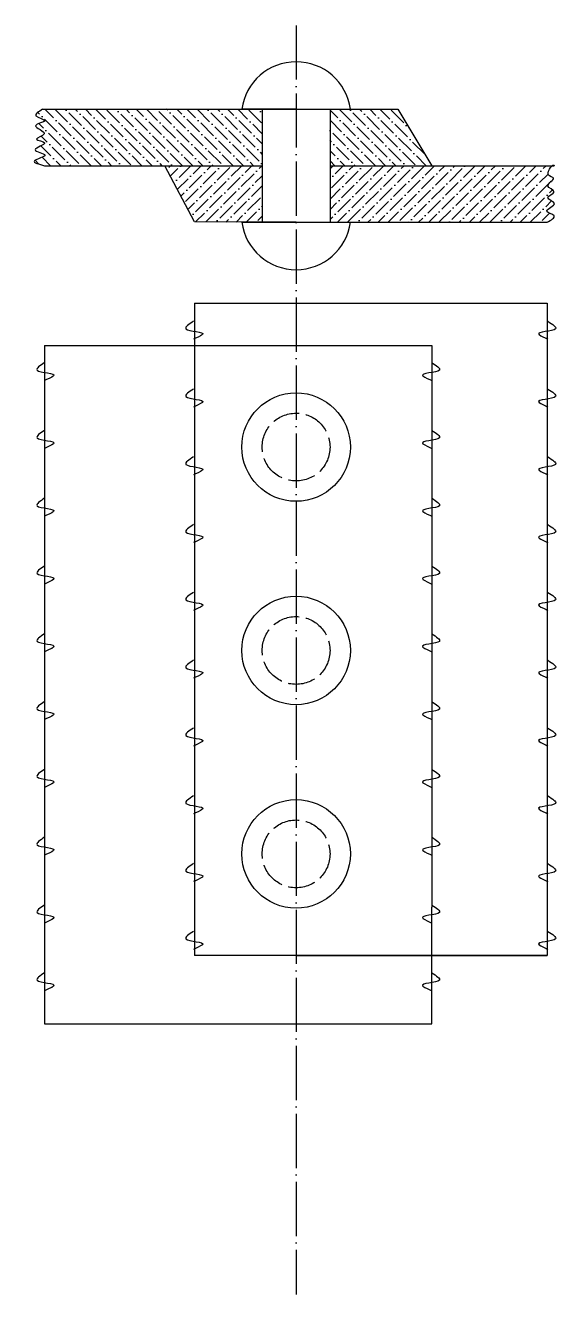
# Model space of a CAD drawing. Header units: millimetres. Extents: x 3631 to 3868, y 1229 to 1790.
import ezdxf

# ---------------------------------------------------------------- set-up
doc = ezdxf.new("R2010")
doc.units = ezdxf.units.MM
doc.linetypes.add('ACAD_ISO02W100', pattern=[15, 12, -3])
doc.linetypes.add('ACAD_ISO04W100', pattern=[30, 24, -3, 0, -3])

msp = doc.modelspace()

# ---------------------------------------------------------------- hatches: boundary and pattern name
h = msp.add_hatch()
h.set_pattern_fill('ANSI36', color=256, angle=90)
h.set_pattern_definition([(135, (0, 0), (-6.173926083235044, 1.683798022700467), [7.9375, -1.5875, 0, -1.5875])])
edge = h.paths.add_edge_path()
edge.add_line((3735.479131056862, 1753.312149134509), (3638.326711982369, 1753.312149134509))
edge.add_spline(control_points=[(3638.326711982369, 1753.312149134509), (3636.588820397168, 1752.258557616021), (3632.939766534806, 1750.046329745981), (3643.063164469344, 1748.158663667406), (3631.111214399292, 1746.26685656195), (3642.890793018243, 1742.486241441749), (3632.365527759578, 1739.909002201888), (3643.10934174889, 1738.559619950575), (3630.739677130903, 1735.137014248483), (3643.637492960447, 1733.034004145513), (3631.337366575853, 1730.453432076596), (3636.656400204515, 1729.010745729527), (3639.232052763593, 1728.312149134509)], knot_values=[0, 0, 0, 0, 4.125137638674199, 8.661558385672038, 13.35778481069326, 18.60606307979522, 22.77311659114192, 26.74352121125871, 31.92020756715447, 36.86118375446647, 42.20675117670799, 47.22549412987238, 47.22549412987238, 47.22549412987238, 47.22549412987238], degree=3, periodic=0)
edge.add_line((3639.232052763593, 1728.312149134509), (3735.479131056862, 1728.312149134509))
edge.add_line((3735.479131056862, 1728.312149134509), (3735.479131056862, 1753.312149134509))
h.paths.add_polyline_path([(3795.479131056862, 1753.312149134509), (3765.479131056862, 1753.312149134509), (3765.479131056862, 1728.312149134509), (3810.521091144619, 1728.312149134509)])
h = msp.add_hatch()
h.set_pattern_fill('ANSI36', color=256)
h.set_pattern_definition([(45, (0, 0), (1.683798022700467, 6.173926083235044), [7.9375, -1.5875, 0, -1.5875])])
edge = h.paths.add_edge_path()
edge.add_spline(control_points=[(3863.743944195813, 1728.312149134509), (3862.855124127898, 1727.504081274932), (3860.458431858057, 1723.580711609348), (3866.747497434644, 1723.04349457941), (3858.987788674544, 1719.294337601941), (3867.253309887362, 1716.828190280965), (3859.105492035369, 1714.10082409415), (3867.924279298735, 1711.587259891415), (3858.461294220917, 1708.324262777742), (3866.801181174679, 1706.237001297646), (3863.326774038537, 1704.3179047151), (3861.505914995694, 1703.312149134509)], knot_values=[0, 0, 0, 0, 3.094524223547825, 5.981434640816708, 10.14365968567957, 14.01611772610474, 17.76186268753648, 21.64319252390662, 26.29014315334113, 30.08943235390431, 34.27314501715232, 34.27314501715232, 34.27314501715232, 34.27314501715232], degree=3, periodic=0)
edge.add_spline(control_points=[(3864.566396160342, 1728.312149134509), (3864.55587387756, 1728.817735566213), (3864.195152052936, 1728.722363283011), (3863.743944195813, 1728.312149134509)], knot_values=[34.27314501715232, 34.27314501715232, 34.27314501715232, 34.27314501715264, 35.84407449335175, 35.84407449335175, 35.84407449335175, 35.84407449335175], degree=3, periodic=0)
edge.add_line((3863.743944195813, 1728.312149134509), (3765.479131056862, 1728.312149134509))
edge.add_line((3765.479131056862, 1728.312149134509), (3765.479131056862, 1703.312149134509))
edge.add_line((3765.479131056862, 1703.312149134509), (3861.505914995695, 1703.312149134509))
h.paths.add_polyline_path([(3735.479131056862, 1728.312149134509), (3692.376919479582, 1728.312149134509), (3705.479268602397, 1703.423410445475), (3735.479131056862, 1703.349236351524)])

# ---------------------------------------------------------------- linework, layer by layer
at = {"linetype": 'ACAD_ISO04W100'}
msp.add_line((3750.479131056862, 1790.416261759415), (3750.479131056862, 1228.804406673237), dxfattribs=at)
for p, q in [((3638.326711982368, 1753.312149134509), (3795.479131056862, 1753.312149134509)), ((3750.479131056862, 1753.312149134509), (3726.479131056862, 1753.312149134509)), ((3726.479131056862, 1753.312149134509), (3774.479131056862, 1753.312149134509)), ((3735.479131056862, 1753.312149134509), (3735.479131056862, 1703.31214913451)), ((3750.479131056862, 1753.312149134509), (3795.479131056862, 1753.312149134509)), ((3765.479131056862, 1753.312149134509), (3765.479131056862, 1703.31214913451)), ((3795.479131056862, 1753.312149134509), (3810.521091144619, 1728.312149134509)), ((3639.232052763592, 1728.312149134509), (3735.479131056862, 1728.312149134509)), ((3705.479268602397, 1703.423410445475), (3692.376919479582, 1728.312149134509)), ((3765.479131056862, 1728.312149134509), (3864.566396160342, 1728.312149134509)), ((3750.479131056862, 1703.31214913451), (3705.479268602397, 1703.423410445475)), ((3726.479131056863, 1703.312149134509), (3861.505914995695, 1703.312149134509))]:
    msp.add_line(p, q)
at = {"color": 146, "true_color": 0x105689}
for p, q in [((3705.479268602398, 1667.524735396893), (3705.479268602398, 1378.828044495813)), ((3705.479268602397, 1667.524735396893), (3861.505914995694, 1667.524735396893)), ((3861.505914995695, 1667.524735396893), (3861.505914995694, 1378.828044495812)), ((3861.505914995694, 1378.828044495812), (3705.479268602397, 1378.828044495813)), ((3750.479131056954, 1378.828044495813), (3861.505914995694, 1378.828044495812))]:
    msp.add_line(p, q, dxfattribs=at)
at = {"color": 2, "true_color": 0xf1eb1f}
for p, q in [((3639.232052763592, 1648.828044495812), (3639.232052763593, 1348.594251902953)), ((3639.232052763593, 1648.828044495813), (3810.521091144619, 1648.828044495813)), ((3810.521091144619, 1648.828044495813), (3810.521091144619, 1400.195143277668)), ((3810.52109114462, 1348.594251902953), (3810.521091144619, 1400.195143277668)), ((3639.232052763593, 1348.594251902953), (3810.52109114462, 1348.594251902953))]:
    msp.add_line(p, q, dxfattribs=at)
for centre in [(3750.479131056954, 1603.828044495813), (3750.479131056954, 1513.828044495813), (3750.479131056954, 1423.828044495813)]:
    msp.add_circle(centre, 24)
at = {"linetype": 'ACAD_ISO02W100'}
for centre in [(3750.479131056954, 1603.828044495813), (3750.479131056954, 1513.828044495813), (3750.479131056954, 1423.828044495813)]:
    msp.add_circle(centre, 15, dxfattribs=at)
for centre, start, end in [((3750.479131056862, 1750.097863420223), 7.628149668580862, 172.3718503314191), ((3750.479131056863, 1706.526434848795), 187.6281496685954, 352.3718503314304)]:
    msp.add_arc(centre, 24.21428571428572, start, end)
for points in [[(3638.326711982369, 1753.312149134509), (3635.429646867469, 1750.375522794976), (3639.413127266092, 1748.205039644252), (3635.24857236497, 1746.034550042664), (3639.050978261093, 1742.417073824214), (3635.610705504332, 1740.065721378171), (3639.232052763593, 1738.437852564264), (3635.067513728107, 1735.363003584358), (3639.413127266092, 1733.011644687452), (3634.705380588744, 1730.479410044365), (3639.232052763593, 1728.312149134509)], [(3861.505914995694, 1703.312149134509), (3864.566396160342, 1706.164675504143), (3861.461396021365, 1708.354098388481), (3864.749041360792, 1711.638232714989), (3861.826686422271, 1714.192555112808), (3864.566396160342, 1716.74688396149), (3861.826686422271, 1719.48365611605), (3864.383750959889, 1722.767790442557), (3862.009331622725, 1724.409857605811), (3864.566396160341, 1728.312149134509), (3864.566396160342, 1728.241347653403)]]:
    msp.add_spline(points, degree=3)
at = {"color": 242, "true_color": 0xcd2027}
for points in [[(3705.088889760459, 1659.498220466098), (3703.125107185759, 1658.218188235444), (3697.9391349617, 1654.837869212559), (3714.051000314707, 1655.078991811553), (3705.852538929964, 1652.0117150683), (3705.08888976046, 1651.536821816597)], [(3861.896293837633, 1659.498220466098), (3863.860076412333, 1658.218188235444), (3869.046048636392, 1654.837869212559), (3852.934183283385, 1655.078991811553), (3861.132644668127, 1652.0117150683), (3861.896293837631, 1651.536821816597)], [(3639.232052763592, 1641.19806168278), (3637.268270188892, 1639.918029452127), (3632.082297964833, 1636.537710429242), (3648.19416331784, 1636.778833028235), (3639.995701933097, 1633.711556284983), (3639.232052763593, 1633.23666303328)], [(3810.52109114462, 1641.19806168278), (3812.484873719321, 1639.918029452127), (3817.670845943379, 1636.537710429242), (3801.558980590372, 1636.778833028235), (3809.757441975115, 1633.711556284983), (3810.521091144619, 1633.23666303328)], [(3705.088889760459, 1629.498220466098), (3703.125107185759, 1628.218188235444), (3697.9391349617, 1624.837869212559), (3714.051000314707, 1625.078991811553), (3705.852538929964, 1622.0117150683), (3705.08888976046, 1621.536821816597)], [(3861.896293837633, 1629.498220466098), (3863.860076412333, 1628.218188235444), (3869.046048636392, 1624.837869212559), (3852.934183283385, 1625.078991811553), (3861.132644668127, 1622.0117150683), (3861.896293837631, 1621.536821816597)], [(3639.232052763592, 1611.19806168278), (3637.268270188892, 1609.918029452127), (3632.082297964833, 1606.537710429242), (3648.19416331784, 1606.778833028235), (3639.995701933097, 1603.711556284983), (3639.232052763593, 1603.23666303328)], [(3810.52109114462, 1611.19806168278), (3812.484873719321, 1609.918029452127), (3817.670845943379, 1606.537710429242), (3801.558980590372, 1606.778833028235), (3809.757441975115, 1603.711556284983), (3810.521091144619, 1603.23666303328)], [(3705.088889760459, 1599.498220466098), (3703.125107185759, 1598.218188235444), (3697.9391349617, 1594.837869212559), (3714.051000314707, 1595.078991811553), (3705.852538929964, 1592.0117150683), (3705.08888976046, 1591.536821816597)], [(3861.896293837633, 1599.498220466098), (3863.860076412333, 1598.218188235444), (3869.046048636392, 1594.837869212559), (3852.934183283385, 1595.078991811553), (3861.132644668127, 1592.0117150683), (3861.896293837631, 1591.536821816597)], [(3639.232052763592, 1581.19806168278), (3637.268270188892, 1579.918029452127), (3632.082297964833, 1576.537710429242), (3648.19416331784, 1576.778833028235), (3639.995701933097, 1573.711556284983), (3639.232052763593, 1573.23666303328)], [(3810.52109114462, 1581.19806168278), (3812.484873719321, 1579.918029452127), (3817.670845943379, 1576.537710429242), (3801.558980590372, 1576.778833028235), (3809.757441975115, 1573.711556284983), (3810.521091144619, 1573.23666303328)], [(3705.088889760459, 1569.498220466098), (3703.125107185759, 1568.218188235444), (3697.9391349617, 1564.837869212559), (3714.051000314707, 1565.078991811553), (3705.852538929964, 1562.0117150683), (3705.08888976046, 1561.536821816597)], [(3861.896293837633, 1569.498220466098), (3863.860076412333, 1568.218188235444), (3869.046048636392, 1564.837869212559), (3852.934183283385, 1565.078991811553), (3861.132644668127, 1562.0117150683), (3861.896293837631, 1561.536821816597)], [(3639.232052763592, 1551.19806168278), (3637.268270188892, 1549.918029452127), (3632.082297964833, 1546.537710429242), (3648.19416331784, 1546.778833028235), (3639.995701933097, 1543.711556284983), (3639.232052763593, 1543.23666303328)], [(3810.52109114462, 1551.19806168278), (3812.484873719321, 1549.918029452127), (3817.670845943379, 1546.537710429242), (3801.558980590372, 1546.778833028235), (3809.757441975115, 1543.711556284983), (3810.521091144619, 1543.23666303328)], [(3705.088889760459, 1539.498220466098), (3703.125107185759, 1538.218188235444), (3697.9391349617, 1534.837869212559), (3714.051000314707, 1535.078991811553), (3705.852538929964, 1532.0117150683), (3705.08888976046, 1531.536821816597)], [(3861.896293837633, 1539.498220466098), (3863.860076412333, 1538.218188235444), (3869.046048636392, 1534.837869212559), (3852.934183283385, 1535.078991811553), (3861.132644668127, 1532.0117150683), (3861.896293837631, 1531.536821816597)], [(3639.232052763592, 1521.19806168278), (3637.268270188892, 1519.918029452127), (3632.082297964833, 1516.537710429242), (3648.19416331784, 1516.778833028235), (3639.995701933097, 1513.711556284983), (3639.232052763593, 1513.23666303328)], [(3810.52109114462, 1521.19806168278), (3812.484873719321, 1519.918029452127), (3817.670845943379, 1516.537710429242), (3801.558980590372, 1516.778833028235), (3809.757441975115, 1513.711556284983), (3810.521091144619, 1513.23666303328)], [(3705.088889760459, 1509.498220466098), (3703.125107185758, 1508.218188235444), (3697.939134961699, 1504.837869212559), (3714.051000314706, 1505.078991811553), (3705.852538929964, 1502.0117150683), (3705.08888976046, 1501.536821816597)], [(3861.896293837633, 1509.498220466098), (3863.860076412333, 1508.218188235444), (3869.046048636392, 1504.837869212559), (3852.934183283385, 1505.078991811553), (3861.132644668128, 1502.0117150683), (3861.896293837632, 1501.536821816597)], [(3639.232052763592, 1491.19806168278), (3637.268270188891, 1489.918029452127), (3632.082297964832, 1486.537710429242), (3648.194163317839, 1486.778833028235), (3639.995701933097, 1483.711556284983), (3639.232052763593, 1483.23666303328)], [(3810.521091144621, 1491.19806168278), (3812.484873719321, 1489.918029452127), (3817.67084594338, 1486.537710429242), (3801.558980590373, 1486.778833028235), (3809.757441975115, 1483.711556284983), (3810.521091144619, 1483.23666303328)], [(3705.088889760459, 1479.498220466098), (3703.125107185758, 1478.218188235444), (3697.939134961699, 1474.837869212559), (3714.051000314706, 1475.078991811553), (3705.852538929964, 1472.0117150683), (3705.08888976046, 1471.536821816597)], [(3861.896293837633, 1479.498220466098), (3863.860076412333, 1478.218188235444), (3869.046048636392, 1474.837869212559), (3852.934183283385, 1475.078991811553), (3861.132644668128, 1472.0117150683), (3861.896293837632, 1471.536821816597)], [(3639.232052763592, 1461.19806168278), (3637.268270188891, 1459.918029452127), (3632.082297964832, 1456.537710429242), (3648.194163317839, 1456.778833028235), (3639.995701933097, 1453.711556284983), (3639.232052763593, 1453.23666303328)], [(3810.521091144621, 1461.19806168278), (3812.484873719321, 1459.918029452127), (3817.67084594338, 1456.537710429242), (3801.558980590373, 1456.778833028235), (3809.757441975115, 1453.711556284983), (3810.521091144619, 1453.23666303328)], [(3705.088889760459, 1449.498220466098), (3703.125107185758, 1448.218188235444), (3697.939134961699, 1444.837869212559), (3714.051000314706, 1445.078991811553), (3705.852538929964, 1442.0117150683), (3705.08888976046, 1441.536821816597)], [(3861.896293837633, 1449.498220466098), (3863.860076412333, 1448.218188235444), (3869.046048636392, 1444.837869212559), (3852.934183283385, 1445.078991811553), (3861.132644668128, 1442.0117150683), (3861.896293837632, 1441.536821816597)], [(3639.232052763592, 1431.19806168278), (3637.268270188891, 1429.918029452127), (3632.082297964832, 1426.537710429242), (3648.194163317839, 1426.778833028235), (3639.995701933097, 1423.711556284983), (3639.232052763593, 1423.23666303328)], [(3810.521091144621, 1431.19806168278), (3812.484873719321, 1429.918029452127), (3817.67084594338, 1426.537710429242), (3801.558980590373, 1426.778833028235), (3809.757441975115, 1423.711556284983), (3810.521091144619, 1423.23666303328)], [(3705.088889760459, 1419.498220466098), (3703.125107185758, 1418.218188235444), (3697.939134961699, 1414.837869212559), (3714.051000314706, 1415.078991811553), (3705.852538929964, 1412.0117150683), (3705.08888976046, 1411.536821816597)], [(3861.896293837633, 1419.498220466098), (3863.860076412333, 1418.218188235444), (3869.046048636392, 1414.837869212559), (3852.934183283385, 1415.078991811553), (3861.132644668128, 1412.0117150683), (3861.896293837632, 1411.536821816597)], [(3639.232052763592, 1401.19806168278), (3637.268270188891, 1399.918029452127), (3632.082297964832, 1396.537710429242), (3648.194163317839, 1396.778833028235), (3639.995701933097, 1393.711556284983), (3639.232052763593, 1393.23666303328)], [(3810.521091144621, 1401.19806168278), (3812.484873719321, 1399.918029452127), (3817.67084594338, 1396.537710429242), (3801.558980590373, 1396.778833028235), (3809.757441975115, 1393.711556284983), (3810.521091144619, 1393.23666303328)], [(3705.088889760459, 1389.498220466098), (3703.125107185758, 1388.218188235444), (3697.939134961699, 1384.837869212559), (3714.051000314706, 1385.078991811553), (3705.852538929964, 1382.0117150683), (3705.08888976046, 1381.536821816597)], [(3861.896293837633, 1389.498220466098), (3863.860076412333, 1388.218188235444), (3869.046048636392, 1384.837869212559), (3852.934183283385, 1385.078991811553), (3861.132644668128, 1382.0117150683), (3861.896293837632, 1381.536821816597)], [(3639.232052763592, 1371.19806168278), (3637.268270188891, 1369.918029452127), (3632.082297964832, 1366.537710429242), (3648.194163317839, 1366.778833028235), (3639.995701933097, 1363.711556284983), (3639.232052763593, 1363.23666303328)], [(3810.521091144621, 1371.19806168278), (3812.484873719321, 1369.918029452127), (3817.67084594338, 1366.537710429242), (3801.558980590373, 1366.778833028235), (3809.757441975115, 1363.711556284983), (3810.521091144619, 1363.23666303328)]]:
    msp.add_open_spline(points, degree=3, knots=[0, 0, 0, 0, 4.709670828587722, 12.4373351796574, 15.82757238649873, 15.82757238649873, 15.82757238649873, 15.82757238649873], dxfattribs=at)

doc.saveas('drawing.dxf')
